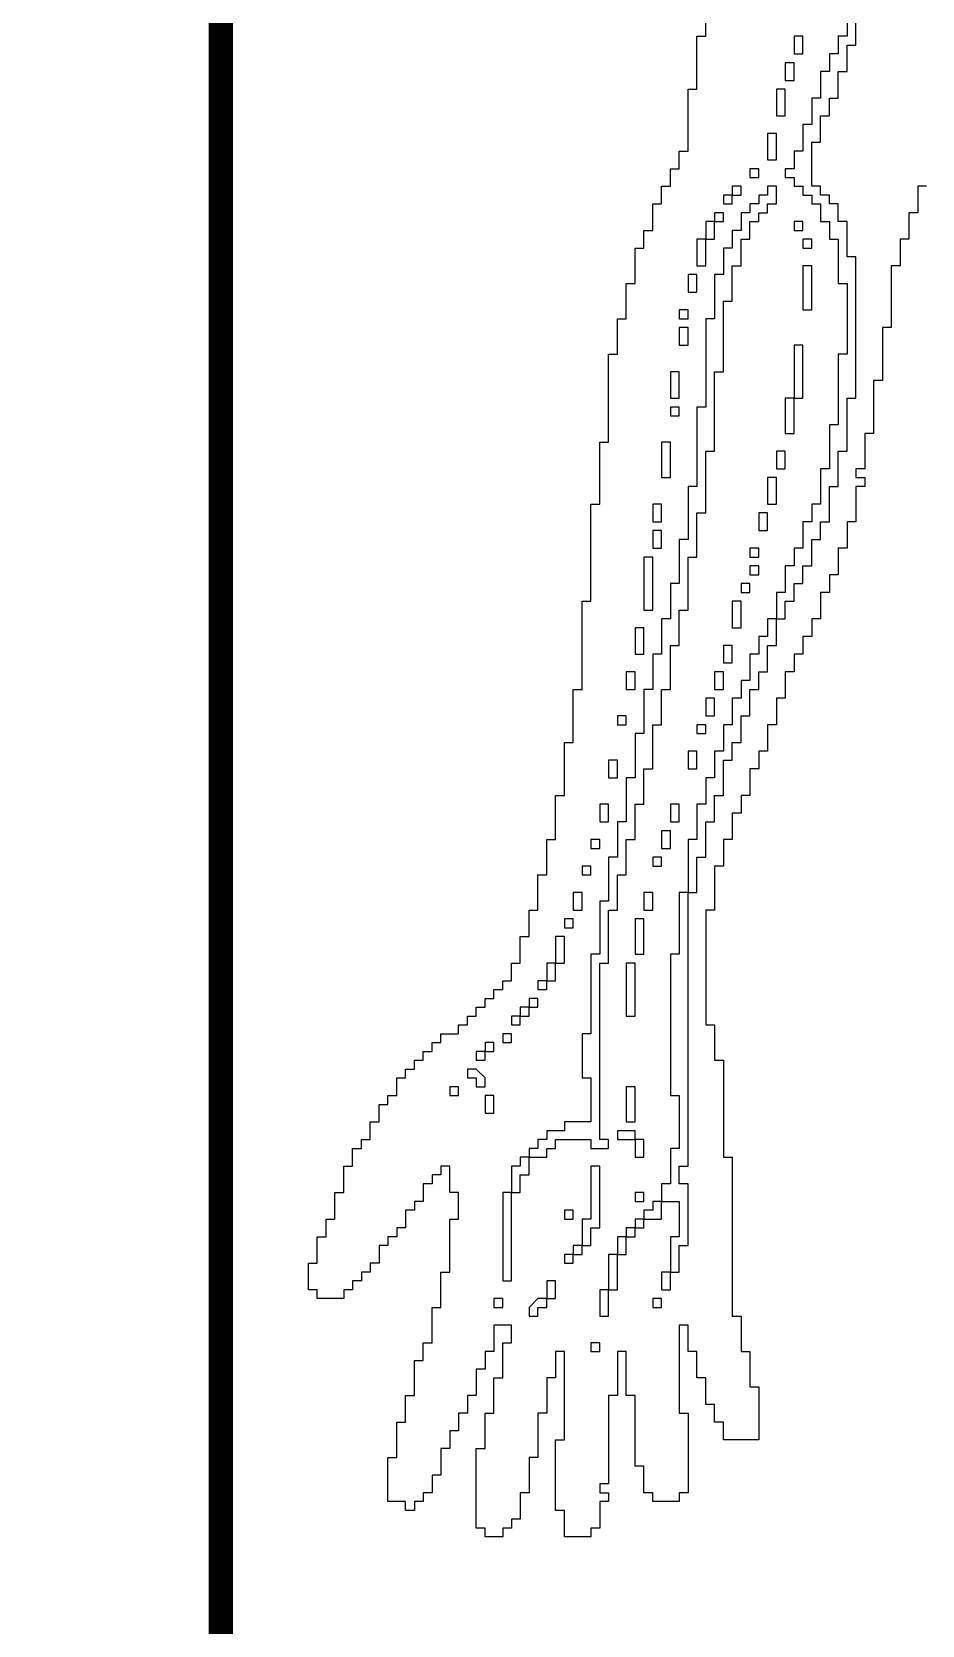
# Model space of a CAD drawing. Header units: inches. Extents: x 0.02 to 6.01, y 0.01 to 5.6.
# Drawn here: x 4.643 to 5.006, y 2.93 to 3.58 of the extents above; entities that cross this region are included whole.
import ezdxf

# ---------------------------------------------------------------- set-up
doc = ezdxf.new("R2010")
doc.units = ezdxf.units.IN
doc.header["$MEASUREMENT"] = 0
for name, color, linetype in [('Bottom Layer', 5, 'Continuous'), ('Top Layer', 1, 'Continuous'), ('Top Overlay', 2, 'Continuous')]:
    doc.layers.add(name, color=color, linetype=linetype)

msp = doc.modelspace()

# ---------------------------------------------------------------- linework, layer by layer
at = {"layer": 'Bottom Layer'}
msp.add_lwpolyline([(4.54993, 5.5954, 0.01, 0.01, -0.760418), (3.00371, 0.01993, 0.01, 0.01, 0)], format="xyseb", dxfattribs=at)
at = {"layer": 'Top Layer'}
msp.add_lwpolyline([(4.54809, 5.5936, 0.01, 0.01, -0.760418), (3.00187, 0.01813, 0.01, 0.01, 0)], format="xyseb", dxfattribs=at)
at = {"layer": 'Top Overlay'}
for p, q in [((4.91788, 3.57859), (4.91788, 3.593)), ((4.97553, 3.58939), (4.97553, 3.57859)), ((4.97913, 3.57498), (4.97913, 3.58579)), ((4.91428, 3.55697), (4.91428, 3.57859)), ((4.91428, 3.57859), (4.91788, 3.57859)), ((4.95751, 3.57859), (4.95391, 3.57859)), ((4.95391, 3.57859), (4.95391, 3.57138)), ((4.95751, 3.57498), (4.95751, 3.57859)), ((4.97553, 3.57859), (4.97192, 3.57859)), ((4.97192, 3.57859), (4.97192, 3.57138)), ((4.95391, 3.57138), (4.95751, 3.57138)), ((4.95751, 3.57138), (4.95751, 3.57498)), ((4.97192, 3.57138), (4.96832, 3.57138)), ((4.96832, 3.57138), (4.96832, 3.56417)), ((4.97553, 3.56417), (4.97553, 3.57498)), ((4.97553, 3.57498), (4.97913, 3.57498)), ((4.95391, 3.56778), (4.95031, 3.56778)), ((4.95031, 3.56778), (4.95031, 3.56417)), ((4.95031, 3.56417), (4.95031, 3.56057)), ((4.95391, 3.56057), (4.95391, 3.56778)), ((4.96832, 3.56417), (4.96472, 3.56417)), ((4.96472, 3.56417), (4.96472, 3.55337)), ((4.97192, 3.55337), (4.97192, 3.56417)), ((4.97192, 3.56417), (4.97553, 3.56417)), ((4.95031, 3.56057), (4.95391, 3.56057)), ((4.91068, 3.53175), (4.91068, 3.55697)), ((4.91068, 3.55697), (4.91428, 3.55697)), ((4.95031, 3.55697), (4.9467, 3.55697)), ((4.9467, 3.55697), (4.9467, 3.55337)), ((4.9467, 3.55337), (4.9467, 3.54616)), ((4.95031, 3.54616), (4.95031, 3.55697)), ((4.96472, 3.55337), (4.96112, 3.55337)), ((4.96112, 3.55337), (4.96112, 3.54256)), ((4.96832, 3.54616), (4.96832, 3.55337)), ((4.96832, 3.55337), (4.97192, 3.55337)), ((4.9467, 3.54616), (4.95031, 3.54616)), ((4.96472, 3.53535), (4.96472, 3.54616)), ((4.96472, 3.54616), (4.96832, 3.54616)), ((4.9467, 3.53895), (4.9431, 3.53895)), ((4.9431, 3.53895), (4.9431, 3.52815)), ((4.9467, 3.53175), (4.9467, 3.53895)), ((4.96112, 3.54256), (4.95751, 3.54256)), ((4.95751, 3.54256), (4.95751, 3.53175)), ((4.90707, 3.52454), (4.90707, 3.53175)), ((4.90707, 3.53175), (4.91068, 3.53175)), ((4.9467, 3.52815), (4.9467, 3.53175)), ((4.95751, 3.53175), (4.95391, 3.53175)), ((4.95391, 3.53175), (4.95391, 3.52454)), ((4.96112, 3.51734), (4.96112, 3.53535)), ((4.96112, 3.53535), (4.96472, 3.53535)), ((4.9431, 3.52815), (4.9467, 3.52815)), ((4.90347, 3.51734), (4.90347, 3.52454)), ((4.90347, 3.52454), (4.90707, 3.52454)), ((4.9395, 3.52454), (4.9359, 3.52454)), ((4.9359, 3.52454), (4.9359, 3.52094)), ((4.9359, 3.52094), (4.9395, 3.52094)), ((4.9395, 3.52094), (4.9395, 3.52454)), ((4.95391, 3.52454), (4.95031, 3.52454)), ((4.95031, 3.52454), (4.95031, 3.52094)), ((4.95031, 3.52094), (4.95391, 3.52094)), ((4.95391, 3.52094), (4.95391, 3.51734)), ((4.89987, 3.51013), (4.89987, 3.51734)), ((4.89987, 3.51734), (4.90347, 3.51734)), ((4.92869, 3.51373), (4.92509, 3.51373)), ((4.92509, 3.51373), (4.92509, 3.51013)), ((4.93229, 3.51734), (4.92869, 3.51734)), ((4.92869, 3.51734), (4.92869, 3.51373)), ((4.92869, 3.51373), (4.93229, 3.51373)), ((4.92869, 3.51013), (4.92869, 3.51373)), ((4.93229, 3.51373), (4.93229, 3.51734)), ((4.9431, 3.51373), (4.9395, 3.51373)), ((4.9395, 3.51373), (4.9395, 3.51013)), ((4.9467, 3.51734), (4.9431, 3.51734)), ((4.9431, 3.51734), (4.9431, 3.51373)), ((4.9467, 3.51013), (4.9467, 3.51734)), ((4.95391, 3.51734), (4.95751, 3.51734)), ((4.95751, 3.51734), (4.95751, 3.51373)), ((4.95751, 3.51373), (4.96112, 3.51373)), ((4.96472, 3.51734), (4.96112, 3.51734)), ((4.96112, 3.51373), (4.96112, 3.51013)), ((4.96472, 3.51373), (4.96472, 3.51734)), ((4.96832, 3.51373), (4.96472, 3.51373)), ((4.96832, 3.51013), (4.96832, 3.51373)), ((5.00795, 3.51734), (5.00435, 3.51734)), ((5.00435, 3.51734), (5.00435, 3.50653)), ((4.89627, 3.49932), (4.89627, 3.51013)), ((4.89627, 3.51013), (4.89987, 3.51013)), ((4.92509, 3.50653), (4.92148, 3.50653)), ((4.92148, 3.50653), (4.92148, 3.50293)), ((4.92509, 3.51013), (4.92869, 3.51013)), ((4.92509, 3.50293), (4.92509, 3.50653)), ((4.9359, 3.50653), (4.93229, 3.50653)), ((4.93229, 3.50653), (4.93229, 3.49932)), ((4.9395, 3.51013), (4.9359, 3.51013)), ((4.9359, 3.51013), (4.9359, 3.50653)), ((4.9395, 3.50293), (4.9395, 3.50653)), ((4.9395, 3.50653), (4.9431, 3.50653)), ((4.9431, 3.50653), (4.9431, 3.51013)), ((4.9431, 3.51013), (4.9467, 3.51013)), ((4.96112, 3.51013), (4.96472, 3.51013)), ((4.96472, 3.51013), (4.96472, 3.50293)), ((4.97192, 3.51013), (4.96832, 3.51013)), ((4.97192, 3.50293), (4.97192, 3.51013)), ((5.00435, 3.50653), (5.00075, 3.50653)), ((5.00075, 3.50653), (5.00075, 3.49572)), ((4.89266, 3.49212), (4.89266, 3.49932)), ((4.89266, 3.49932), (4.89627, 3.49932)), ((4.92148, 3.50293), (4.91788, 3.50293)), ((4.91788, 3.50293), (4.91788, 3.49572)), ((4.92148, 3.50293), (4.92509, 3.50293)), ((4.92148, 3.49572), (4.92148, 3.50293)), ((4.93229, 3.49932), (4.92869, 3.49932)), ((4.92869, 3.49932), (4.92869, 3.49212)), ((4.9359, 3.49572), (4.9359, 3.50293)), ((4.9359, 3.50293), (4.9395, 3.50293)), ((4.95751, 3.50293), (4.95391, 3.50293)), ((4.95391, 3.50293), (4.95391, 3.49932)), ((4.95391, 3.49932), (4.95751, 3.49932)), ((4.95751, 3.49932), (4.95751, 3.50293)), ((4.96472, 3.50293), (4.96832, 3.50293)), ((4.96832, 3.50293), (4.96832, 3.49572)), ((4.97553, 3.50293), (4.97192, 3.50293)), ((4.97553, 3.48851), (4.97553, 3.50293)), ((4.91788, 3.49572), (4.91428, 3.49572)), ((4.91428, 3.49572), (4.91428, 3.48491)), ((4.91788, 3.49572), (4.92148, 3.49572)), ((4.91788, 3.48491), (4.91788, 3.49572)), ((4.93229, 3.48491), (4.93229, 3.49572)), ((4.93229, 3.49572), (4.9359, 3.49572)), ((4.96112, 3.49572), (4.95751, 3.49572)), ((4.95751, 3.49572), (4.95751, 3.49212)), ((4.96112, 3.49212), (4.96112, 3.49572)), ((4.96832, 3.49572), (4.97192, 3.49572)), ((4.97192, 3.49572), (4.97192, 3.47771)), ((5.00075, 3.49572), (4.99714, 3.49572)), ((4.99714, 3.49572), (4.99714, 3.48491)), ((4.88906, 3.47771), (4.88906, 3.49212)), ((4.88906, 3.49212), (4.89266, 3.49212)), ((4.92869, 3.49212), (4.92509, 3.49212)), ((4.92509, 3.49212), (4.92509, 3.48131)), ((4.95751, 3.49212), (4.96112, 3.49212)), ((4.97913, 3.48851), (4.97553, 3.48851)), ((4.97913, 3.43087), (4.97913, 3.48851)), ((4.91428, 3.48131), (4.91068, 3.48131)), ((4.91068, 3.48131), (4.91068, 3.4741)), ((4.91428, 3.48491), (4.91788, 3.48491)), ((4.91428, 3.4741), (4.91428, 3.48131)), ((4.92509, 3.48131), (4.92148, 3.48131)), ((4.92148, 3.48131), (4.92148, 3.4633)), ((4.92869, 3.4705), (4.92869, 3.48491)), ((4.92869, 3.48491), (4.93229, 3.48491)), ((4.96112, 3.48491), (4.95751, 3.48491)), ((4.95751, 3.48491), (4.95751, 3.4669)), ((4.96112, 3.4741), (4.96112, 3.48491)), ((4.99714, 3.48491), (4.99354, 3.48491)), ((4.99354, 3.48491), (4.99354, 3.45969)), ((4.88546, 3.4633), (4.88546, 3.47771)), ((4.88546, 3.47771), (4.88906, 3.47771)), ((4.91068, 3.4741), (4.91428, 3.4741)), ((4.96112, 3.4705), (4.96112, 3.4741)), ((4.97192, 3.47771), (4.97553, 3.47771)), ((4.97553, 3.47771), (4.97553, 3.44888)), ((4.91068, 3.4669), (4.90707, 3.4669)), ((4.90707, 3.4669), (4.90707, 3.4633)), ((4.91068, 3.4633), (4.91068, 3.4669)), ((4.92509, 3.44168), (4.92509, 3.4705)), ((4.92509, 3.4705), (4.92869, 3.4705)), ((4.95751, 3.4669), (4.96112, 3.4669)), ((4.96112, 3.4669), (4.96112, 3.4705)), ((4.88185, 3.44888), (4.88185, 3.4633)), ((4.88185, 3.4633), (4.88546, 3.4633)), ((4.90707, 3.4633), (4.91068, 3.4633)), ((4.91068, 3.45969), (4.90707, 3.45969)), ((4.90707, 3.45969), (4.90707, 3.45249)), ((4.91068, 3.45609), (4.91068, 3.45969)), ((4.92148, 3.4633), (4.91788, 3.4633)), ((4.91788, 3.4633), (4.91788, 3.42727)), ((4.99354, 3.45969), (4.98994, 3.45969)), ((4.98994, 3.45969), (4.98994, 3.43808)), ((4.91068, 3.45249), (4.91068, 3.45609)), ((4.87825, 3.41286), (4.87825, 3.44888)), ((4.87825, 3.44888), (4.88185, 3.44888)), ((4.90707, 3.45249), (4.91068, 3.45249)), ((4.95751, 3.45249), (4.95391, 3.45249)), ((4.95391, 3.45249), (4.95391, 3.44888)), ((4.95391, 3.44888), (4.95391, 3.43087)), ((4.95751, 3.43087), (4.95751, 3.45249)), ((4.97553, 3.44888), (4.97192, 3.44888)), ((4.97192, 3.44888), (4.97192, 3.42006)), ((4.90707, 3.44168), (4.90347, 3.44168)), ((4.90347, 3.44168), (4.90347, 3.43087)), ((4.90707, 3.43087), (4.90707, 3.44168)), ((4.92148, 3.40925), (4.92148, 3.44168)), ((4.92148, 3.44168), (4.92509, 3.44168)), ((4.98994, 3.43808), (4.98634, 3.43808)), ((4.98634, 3.43808), (4.98634, 3.41646)), ((4.90347, 3.43087), (4.90707, 3.43087)), ((4.90707, 3.42727), (4.90347, 3.42727)), ((4.90347, 3.42727), (4.90347, 3.42366)), ((4.90707, 3.42366), (4.90707, 3.42727)), ((4.91788, 3.42727), (4.91428, 3.42727)), ((4.91428, 3.42727), (4.91428, 3.39484)), ((4.95391, 3.43087), (4.95031, 3.43087)), ((4.95031, 3.43087), (4.95031, 3.41646)), ((4.95391, 3.43087), (4.95751, 3.43087)), ((4.95391, 3.41646), (4.95391, 3.43087)), ((4.97553, 3.40925), (4.97553, 3.43087)), ((4.97553, 3.43087), (4.97913, 3.43087)), ((4.90347, 3.42366), (4.90707, 3.42366)), ((4.95031, 3.41646), (4.95391, 3.41646)), ((4.97192, 3.42006), (4.96832, 3.42006)), ((4.96832, 3.42006), (4.96832, 3.40205)), ((4.98634, 3.41646), (4.98273, 3.41646)), ((4.98273, 3.41646), (4.98273, 3.40205)), ((4.87465, 3.38764), (4.87465, 3.41286)), ((4.87465, 3.41286), (4.87825, 3.41286)), ((4.90347, 3.41286), (4.89987, 3.41286)), ((4.89987, 3.41286), (4.89987, 3.39844)), ((4.90347, 3.40205), (4.90347, 3.41286)), ((4.91788, 3.38403), (4.91788, 3.40925)), ((4.91788, 3.40925), (4.92148, 3.40925)), ((4.95031, 3.40925), (4.9467, 3.40925)), ((4.9467, 3.40925), (4.9467, 3.40205)), ((4.95031, 3.40205), (4.95031, 3.40925)), ((4.97192, 3.39484), (4.97192, 3.40925)), ((4.97192, 3.40925), (4.97553, 3.40925)), ((4.90347, 3.39844), (4.90347, 3.40205)), ((4.9467, 3.40205), (4.95031, 3.40205)), ((4.96832, 3.40205), (4.96472, 3.40205)), ((4.96472, 3.40205), (4.96472, 3.38764)), ((4.98273, 3.40205), (4.97913, 3.40205)), ((4.97913, 3.40205), (4.97913, 3.39844)), ((4.89987, 3.39844), (4.90347, 3.39844)), ((4.91428, 3.39484), (4.91068, 3.39484)), ((4.91068, 3.39484), (4.91068, 3.37322)), ((4.9467, 3.39844), (4.9431, 3.39844)), ((4.9431, 3.39844), (4.9431, 3.39484)), ((4.9431, 3.39484), (4.9431, 3.38764)), ((4.9467, 3.38764), (4.9467, 3.39844)), ((4.96832, 3.38043), (4.96832, 3.39484)), ((4.96832, 3.39484), (4.97192, 3.39484)), ((4.97913, 3.39844), (4.98273, 3.39844)), ((4.98273, 3.39484), (4.97913, 3.39484)), ((4.97913, 3.39484), (4.97913, 3.38043)), ((4.98273, 3.39844), (4.98273, 3.39484)), ((4.87105, 3.34801), (4.87105, 3.38764)), ((4.87105, 3.38764), (4.87465, 3.38764)), ((4.89987, 3.38764), (4.89627, 3.38764)), ((4.89627, 3.38764), (4.89627, 3.38043)), ((4.89987, 3.38403), (4.89987, 3.38764)), ((4.89987, 3.38043), (4.89987, 3.38403)), ((4.91428, 3.36602), (4.91428, 3.38403)), ((4.91428, 3.38403), (4.91788, 3.38403)), ((4.9431, 3.38403), (4.9395, 3.38403)), ((4.9395, 3.38403), (4.9395, 3.38043)), ((4.9431, 3.38764), (4.9467, 3.38764)), ((4.9431, 3.37683), (4.9431, 3.38403)), ((4.96472, 3.38764), (4.96112, 3.38764)), ((4.96112, 3.38764), (4.96112, 3.38043)), ((4.89627, 3.38043), (4.89987, 3.38043)), ((4.89987, 3.37683), (4.89627, 3.37683)), ((4.89627, 3.37683), (4.89627, 3.36962)), ((4.89987, 3.37322), (4.89987, 3.37683)), ((4.9395, 3.38043), (4.9395, 3.37683)), ((4.9395, 3.37683), (4.9431, 3.37683)), ((4.96112, 3.38043), (4.95751, 3.38043)), ((4.95751, 3.38043), (4.95751, 3.36962)), ((4.96472, 3.37322), (4.96472, 3.38043)), ((4.96472, 3.38043), (4.96832, 3.38043)), ((4.97913, 3.38043), (4.97553, 3.38043)), ((4.97553, 3.38043), (4.97553, 3.36962)), ((4.89627, 3.36962), (4.89987, 3.36962)), ((4.89987, 3.36962), (4.89987, 3.37322)), ((4.91068, 3.37322), (4.90707, 3.37322)), ((4.90707, 3.37322), (4.90707, 3.35521)), ((4.9395, 3.36962), (4.9359, 3.36962)), ((4.9359, 3.36962), (4.9359, 3.36602)), ((4.9395, 3.36602), (4.9395, 3.36962)), ((4.95751, 3.36962), (4.95391, 3.36962)), ((4.95391, 3.36962), (4.95391, 3.36242)), ((4.96112, 3.36242), (4.96112, 3.37322)), ((4.96112, 3.37322), (4.96472, 3.37322)), ((4.97553, 3.36962), (4.97192, 3.36962)), ((4.97192, 3.36962), (4.97192, 3.35881)), ((4.89627, 3.36602), (4.89266, 3.36602)), ((4.89266, 3.36602), (4.89266, 3.36242)), ((4.89266, 3.36242), (4.89266, 3.35881)), ((4.89627, 3.3444), (4.89627, 3.36602)), ((4.91068, 3.3444), (4.91068, 3.36602)), ((4.91068, 3.36602), (4.91428, 3.36602)), ((4.9359, 3.36602), (4.9395, 3.36602)), ((4.9395, 3.36242), (4.9359, 3.36242)), ((4.9359, 3.36242), (4.9359, 3.35881)), ((4.9395, 3.35881), (4.9395, 3.36242)), ((4.95391, 3.36242), (4.95031, 3.36242)), ((4.95031, 3.36242), (4.95031, 3.35161)), ((4.95751, 3.35521), (4.95751, 3.36242)), ((4.95751, 3.36242), (4.96112, 3.36242)), ((4.89266, 3.35881), (4.89266, 3.3444)), ((4.9359, 3.35881), (4.9395, 3.35881)), ((4.97192, 3.35881), (4.96832, 3.35881)), ((4.96832, 3.35881), (4.96832, 3.35161)), ((4.90707, 3.35521), (4.90347, 3.35521)), ((4.90347, 3.35521), (4.90347, 3.3408)), ((4.9359, 3.35521), (4.93229, 3.35521)), ((4.93229, 3.35521), (4.93229, 3.35161)), ((4.93229, 3.35161), (4.9359, 3.35161)), ((4.9359, 3.35161), (4.9359, 3.35521)), ((4.95031, 3.35161), (4.9467, 3.35161)), ((4.9467, 3.35161), (4.9467, 3.3408)), ((4.95391, 3.34801), (4.95391, 3.35521)), ((4.95391, 3.35521), (4.95751, 3.35521)), ((4.96832, 3.35161), (4.96472, 3.35161)), ((4.96472, 3.35161), (4.96472, 3.3408)), ((4.86744, 3.31198), (4.86744, 3.34801)), ((4.86744, 3.34801), (4.87105, 3.34801)), ((4.89266, 3.3444), (4.89627, 3.3444)), ((4.90707, 3.32999), (4.90707, 3.3444)), ((4.90707, 3.3444), (4.91068, 3.3444)), ((4.93229, 3.34801), (4.92869, 3.34801)), ((4.92869, 3.34801), (4.92869, 3.3372)), ((4.93229, 3.3408), (4.93229, 3.34801)), ((4.95031, 3.3408), (4.95031, 3.34801)), ((4.95031, 3.34801), (4.95391, 3.34801)), ((4.89266, 3.3372), (4.88906, 3.3372)), ((4.88906, 3.3372), (4.88906, 3.33359)), ((4.89266, 3.32639), (4.89266, 3.3372)), ((4.90347, 3.3408), (4.89987, 3.3408)), ((4.89987, 3.3408), (4.89987, 3.32639)), ((4.92869, 3.3372), (4.93229, 3.3372)), ((4.93229, 3.3372), (4.93229, 3.3408)), ((4.9467, 3.3408), (4.9431, 3.3408)), ((4.9431, 3.3408), (4.9431, 3.33359)), ((4.9467, 3.3408), (4.95031, 3.3408)), ((4.9467, 3.32999), (4.9467, 3.3408)), ((4.96472, 3.3408), (4.96112, 3.3408)), ((4.96112, 3.3408), (4.96112, 3.33359)), ((4.88906, 3.33359), (4.88906, 3.32999)), ((4.88906, 3.32999), (4.88906, 3.32639)), ((4.90347, 3.31198), (4.90347, 3.32999)), ((4.90347, 3.32999), (4.90707, 3.32999)), ((4.92869, 3.32999), (4.92509, 3.32999)), ((4.92509, 3.32999), (4.92509, 3.32279)), ((4.92869, 3.32279), (4.92869, 3.32999)), ((4.9431, 3.33359), (4.9395, 3.33359)), ((4.9395, 3.33359), (4.9395, 3.32639)), ((4.9431, 3.31918), (4.9431, 3.32999)), ((4.9431, 3.32999), (4.9467, 3.32999)), ((4.96112, 3.33359), (4.95751, 3.33359)), ((4.95751, 3.33359), (4.95751, 3.32639)), ((4.88906, 3.32639), (4.89266, 3.32639)), ((4.89987, 3.32639), (4.89627, 3.32639)), ((4.89627, 3.32639), (4.89627, 3.31198)), ((4.9395, 3.32639), (4.9359, 3.32639)), ((4.9359, 3.32639), (4.9359, 3.31558)), ((4.95751, 3.32639), (4.95391, 3.32639)), ((4.95391, 3.32639), (4.95391, 3.31918)), ((4.88906, 3.31918), (4.88546, 3.31918)), ((4.88546, 3.31918), (4.88546, 3.31198)), ((4.88906, 3.31198), (4.88906, 3.31918)), ((4.92509, 3.31918), (4.92148, 3.31918)), ((4.92148, 3.31918), (4.92148, 3.31198)), ((4.92509, 3.32279), (4.92869, 3.32279)), ((4.92509, 3.31558), (4.92509, 3.31918)), ((4.9395, 3.31198), (4.9395, 3.31918)), ((4.9395, 3.31918), (4.9431, 3.31918)), ((4.95391, 3.31918), (4.95031, 3.31918)), ((4.95031, 3.31918), (4.95031, 3.30837)), ((4.86384, 3.29036), (4.86384, 3.31198)), ((4.86384, 3.31198), (4.86744, 3.31198)), ((4.88546, 3.31198), (4.88906, 3.31198)), ((4.89627, 3.31198), (4.89266, 3.31198)), ((4.89266, 3.31198), (4.89266, 3.29396)), ((4.89987, 3.29757), (4.89987, 3.31198)), ((4.89987, 3.31198), (4.90347, 3.31198)), ((4.92148, 3.31198), (4.92509, 3.31198)), ((4.92509, 3.31198), (4.92509, 3.31558)), ((4.9359, 3.31558), (4.93229, 3.31558)), ((4.93229, 3.31558), (4.93229, 3.30837)), ((4.9359, 3.30117), (4.9359, 3.31198)), ((4.9359, 3.31198), (4.9395, 3.31198)), ((4.92148, 3.30837), (4.91788, 3.30837)), ((4.91788, 3.30837), (4.91788, 3.30477)), ((4.91788, 3.30477), (4.91788, 3.30117)), ((4.92148, 3.30117), (4.92148, 3.30837)), ((4.93229, 3.30837), (4.92869, 3.30837)), ((4.92869, 3.30837), (4.92869, 3.29757)), ((4.95031, 3.30837), (4.9467, 3.30837)), ((4.9467, 3.30837), (4.9467, 3.29757)), ((4.88546, 3.30117), (4.88185, 3.30117)), ((4.88185, 3.30117), (4.88185, 3.29757)), ((4.88185, 3.29757), (4.88546, 3.29757)), ((4.88546, 3.29757), (4.88546, 3.30117)), ((4.89627, 3.28676), (4.89627, 3.29757)), ((4.89627, 3.29757), (4.89987, 3.29757)), ((4.91788, 3.29757), (4.91428, 3.29757)), ((4.91428, 3.29757), (4.91428, 3.29396)), ((4.91788, 3.30117), (4.92148, 3.30117)), ((4.91788, 3.29396), (4.91788, 3.29757)), ((4.92869, 3.29757), (4.92509, 3.29757)), ((4.92509, 3.29757), (4.92509, 3.28676)), ((4.93229, 3.29036), (4.93229, 3.30117)), ((4.93229, 3.30117), (4.9359, 3.30117)), ((4.9467, 3.29757), (4.9431, 3.29757)), ((4.9431, 3.29757), (4.9431, 3.28676)), ((4.89266, 3.29396), (4.88906, 3.29396)), ((4.88906, 3.29396), (4.88906, 3.27595)), ((4.91428, 3.29396), (4.91788, 3.29396)), ((4.86024, 3.26874), (4.86024, 3.29036)), ((4.86024, 3.29036), (4.86384, 3.29036)), ((4.89627, 3.28315), (4.89627, 3.28676)), ((4.91428, 3.28676), (4.91068, 3.28676)), ((4.91068, 3.28676), (4.91068, 3.28315)), ((4.91428, 3.27955), (4.91428, 3.28676)), ((4.92509, 3.28676), (4.92148, 3.28676)), ((4.92148, 3.28676), (4.92148, 3.27595)), ((4.92869, 3.28315), (4.92869, 3.29036)), ((4.92869, 3.29036), (4.93229, 3.29036)), ((4.9431, 3.28676), (4.9395, 3.28676)), ((4.9395, 3.28676), (4.9395, 3.27955)), ((4.88185, 3.28315), (4.87825, 3.28315)), ((4.87825, 3.28315), (4.87825, 3.27595)), ((4.88185, 3.27595), (4.88185, 3.28315)), ((4.89266, 3.26514), (4.89266, 3.27955)), ((4.89266, 3.27955), (4.89627, 3.27955)), ((4.89627, 3.27955), (4.89627, 3.28315)), ((4.91068, 3.28315), (4.91068, 3.27955)), ((4.91068, 3.27955), (4.91428, 3.27955)), ((4.92509, 3.26874), (4.92509, 3.28315)), ((4.92509, 3.28315), (4.92869, 3.28315)), ((4.9395, 3.27955), (4.9359, 3.27955)), ((4.9359, 3.27955), (4.9359, 3.26874)), ((4.87825, 3.27595), (4.88185, 3.27595)), ((4.88906, 3.27595), (4.88546, 3.27595)), ((4.88546, 3.27595), (4.88546, 3.25793)), ((4.92148, 3.27595), (4.91788, 3.27595)), ((4.91788, 3.27595), (4.91788, 3.26514)), ((4.85663, 3.25073), (4.85663, 3.26874)), ((4.85663, 3.26874), (4.86024, 3.26874)), ((4.87825, 3.26514), (4.87465, 3.26514)), ((4.87465, 3.26514), (4.87465, 3.25793)), ((4.87825, 3.25793), (4.87825, 3.26514)), ((4.88906, 3.25073), (4.88906, 3.26514)), ((4.88906, 3.26514), (4.89266, 3.26514)), ((4.90707, 3.26514), (4.90347, 3.26514)), ((4.90347, 3.26514), (4.90347, 3.25793)), ((4.90707, 3.25793), (4.90707, 3.26514)), ((4.91788, 3.26514), (4.91428, 3.26514)), ((4.91428, 3.26514), (4.91428, 3.25073)), ((4.92148, 3.25793), (4.92148, 3.26874)), ((4.92148, 3.26874), (4.92509, 3.26874)), ((4.9359, 3.26874), (4.93229, 3.26874)), ((4.93229, 3.26874), (4.93229, 3.26154)), ((4.93229, 3.26154), (4.92869, 3.26154)), ((4.92869, 3.26154), (4.92869, 3.25073)), ((4.87465, 3.25793), (4.87825, 3.25793)), ((4.88546, 3.25793), (4.88185, 3.25793)), ((4.88185, 3.25793), (4.88185, 3.24352)), ((4.90347, 3.25433), (4.89987, 3.25433)), ((4.89987, 3.25433), (4.89987, 3.24713)), ((4.90347, 3.25793), (4.90707, 3.25793)), ((4.90347, 3.25073), (4.90347, 3.25433)), ((4.91788, 3.24352), (4.91788, 3.25793)), ((4.91788, 3.25793), (4.92148, 3.25793)), ((4.85303, 3.23632), (4.85303, 3.25073)), ((4.85303, 3.25073), (4.85663, 3.25073)), ((4.87465, 3.25073), (4.87105, 3.25073)), ((4.87105, 3.25073), (4.87105, 3.24713)), ((4.87105, 3.24713), (4.87465, 3.24713)), ((4.87465, 3.24713), (4.87465, 3.25073)), ((4.88546, 3.23632), (4.88546, 3.25073)), ((4.88546, 3.25073), (4.88906, 3.25073)), ((4.89987, 3.24713), (4.90347, 3.24713)), ((4.90347, 3.24713), (4.90347, 3.25073)), ((4.91428, 3.25073), (4.91068, 3.25073)), ((4.91068, 3.25073), (4.91068, 3.22911)), ((4.92869, 3.25073), (4.92509, 3.25073)), ((4.92509, 3.25073), (4.92509, 3.23992)), ((4.87105, 3.23992), (4.86744, 3.23992)), ((4.86744, 3.23992), (4.86744, 3.23632)), ((4.87105, 3.23632), (4.87105, 3.23992)), ((4.88185, 3.24352), (4.87825, 3.24352)), ((4.87825, 3.24352), (4.87825, 3.22551)), ((4.89987, 3.24352), (4.89627, 3.24352)), ((4.89627, 3.24352), (4.89627, 3.23992)), ((4.89627, 3.23992), (4.89987, 3.23992)), ((4.89987, 3.23992), (4.89987, 3.24352)), ((4.91428, 3.22911), (4.91428, 3.24352)), ((4.91428, 3.24352), (4.91788, 3.24352)), ((4.92509, 3.23992), (4.92148, 3.23992)), ((4.92148, 3.23992), (4.92148, 3.22191)), ((4.84943, 3.22191), (4.84943, 3.23632)), ((4.84943, 3.23632), (4.85303, 3.23632)), ((4.86744, 3.23632), (4.87105, 3.23632)), ((4.88185, 3.22191), (4.88185, 3.23632)), ((4.88185, 3.23632), (4.88546, 3.23632)), ((4.86744, 3.22911), (4.86384, 3.22911)), ((4.86384, 3.22911), (4.86384, 3.22551)), ((4.86744, 3.22191), (4.86744, 3.22911)), ((4.89627, 3.22911), (4.89266, 3.22911)), ((4.89266, 3.22911), (4.89266, 3.22551)), ((4.89627, 3.22191), (4.89627, 3.22911)), ((4.91068, 3.22911), (4.90707, 3.22911)), ((4.90707, 3.22911), (4.90707, 3.20389)), ((4.91068, 3.22911), (4.91428, 3.22911)), ((4.91068, 3.11743), (4.91068, 3.22911)), ((4.84583, 3.2111), (4.84583, 3.22191)), ((4.84583, 3.22191), (4.84943, 3.22191)), ((4.86384, 3.22551), (4.86384, 3.22191)), ((4.86384, 3.22191), (4.86744, 3.22191)), ((4.87825, 3.22551), (4.87465, 3.22551)), ((4.87465, 3.22551), (4.87465, 3.20389)), ((4.87825, 3.20029), (4.87825, 3.22191)), ((4.87825, 3.22191), (4.88185, 3.22191)), ((4.89266, 3.22551), (4.89266, 3.22191)), ((4.89266, 3.22191), (4.89627, 3.22191)), ((4.92148, 3.22191), (4.91788, 3.22191)), ((4.91788, 3.22191), (4.91788, 3.17507)), ((4.86384, 3.2183), (4.86024, 3.2183)), ((4.86024, 3.2183), (4.86024, 3.2147)), ((4.86024, 3.2147), (4.86384, 3.2147)), ((4.86384, 3.2147), (4.86384, 3.2183)), ((4.89266, 3.2183), (4.88906, 3.2183)), ((4.88906, 3.2183), (4.88906, 3.20389)), ((4.89266, 3.20389), (4.89266, 3.2183)), ((4.84222, 3.20029), (4.84222, 3.2111)), ((4.84222, 3.2111), (4.84583, 3.2111)), ((4.86024, 3.2111), (4.85663, 3.2111)), ((4.85663, 3.2111), (4.85663, 3.2075)), ((4.85663, 3.2075), (4.85663, 3.20389)), ((4.86024, 3.20029), (4.86024, 3.2111)), ((4.83862, 3.19308), (4.83862, 3.20029)), ((4.83862, 3.20029), (4.84222, 3.20029)), ((4.85663, 3.20029), (4.85303, 3.20029)), ((4.85303, 3.20029), (4.85303, 3.19308)), ((4.85663, 3.20389), (4.85663, 3.20029)), ((4.85663, 3.20029), (4.86024, 3.20029)), ((4.85663, 3.19308), (4.85663, 3.20029)), ((4.87465, 3.20389), (4.87105, 3.20389)), ((4.87105, 3.20389), (4.87105, 3.17147)), ((4.87465, 3.12823), (4.87465, 3.20029)), ((4.87465, 3.20029), (4.87825, 3.20029)), ((4.88906, 3.20029), (4.88546, 3.20029)), ((4.88546, 3.20029), (4.88546, 3.17867)), ((4.88906, 3.20389), (4.89266, 3.20389)), ((4.88906, 3.19308), (4.88906, 3.20029)), ((4.90707, 3.20389), (4.90347, 3.20389)), ((4.90347, 3.20389), (4.90347, 3.14625)), ((4.83502, 3.18948), (4.83502, 3.19308)), ((4.83502, 3.19308), (4.83862, 3.19308)), ((4.85303, 3.19308), (4.84943, 3.19308)), ((4.84943, 3.19308), (4.84943, 3.18948)), ((4.85303, 3.19308), (4.85663, 3.19308)), ((4.85303, 3.18948), (4.85303, 3.19308)), ((4.88906, 3.18948), (4.88906, 3.19308)), ((4.83141, 3.18588), (4.83141, 3.18948)), ((4.83141, 3.18948), (4.83502, 3.18948)), ((4.84943, 3.18948), (4.85303, 3.18948)), ((4.88906, 3.17867), (4.88906, 3.18948)), ((4.82421, 3.17867), (4.82421, 3.18228)), ((4.82421, 3.18228), (4.82781, 3.18228)), ((4.82781, 3.18228), (4.82781, 3.18588)), ((4.82781, 3.18588), (4.83141, 3.18588)), ((4.84583, 3.18228), (4.84222, 3.18228)), ((4.84222, 3.18228), (4.84222, 3.17867)), ((4.84943, 3.18588), (4.84583, 3.18588)), ((4.84583, 3.18588), (4.84583, 3.18228)), ((4.84583, 3.18228), (4.84943, 3.18228)), ((4.84583, 3.17867), (4.84583, 3.18228)), ((4.84943, 3.18228), (4.84943, 3.18588)), ((4.817, 3.17147), (4.817, 3.17507)), ((4.817, 3.17507), (4.82061, 3.17507)), ((4.82061, 3.17507), (4.82061, 3.17867)), ((4.82061, 3.17867), (4.82421, 3.17867)), ((4.84222, 3.17867), (4.83862, 3.17867)), ((4.83862, 3.17867), (4.83862, 3.17507)), ((4.83862, 3.17507), (4.84222, 3.17507)), ((4.84222, 3.17867), (4.84583, 3.17867)), ((4.84222, 3.17507), (4.84222, 3.17867)), ((4.88546, 3.17867), (4.88906, 3.17867)), ((4.91788, 3.17507), (4.92148, 3.17507)), ((4.92148, 3.17507), (4.92148, 3.16066)), ((4.8062, 3.16426), (4.8062, 3.16786)), ((4.8062, 3.16786), (4.8098, 3.16786)), ((4.8098, 3.16786), (4.8098, 3.17147)), ((4.8098, 3.17147), (4.817, 3.17147)), ((4.83141, 3.16786), (4.82781, 3.16786)), ((4.82781, 3.16786), (4.82781, 3.16426)), ((4.83141, 3.16426), (4.83141, 3.16786)), ((4.83862, 3.17147), (4.83502, 3.17147)), ((4.83502, 3.17147), (4.83502, 3.16786)), ((4.83502, 3.16786), (4.83862, 3.16786)), ((4.83862, 3.16786), (4.83862, 3.17147)), ((4.87105, 3.17147), (4.86744, 3.17147)), ((4.86744, 3.17147), (4.86744, 3.15345)), ((4.79899, 3.15706), (4.79899, 3.16066)), ((4.79899, 3.16066), (4.80259, 3.16066)), ((4.80259, 3.16066), (4.80259, 3.16426)), ((4.80259, 3.16426), (4.8062, 3.16426)), ((4.82781, 3.16426), (4.82421, 3.16426)), ((4.82421, 3.16426), (4.82421, 3.16066)), ((4.82421, 3.16066), (4.82781, 3.16066)), ((4.82781, 3.16426), (4.83141, 3.16426)), ((4.82781, 3.16066), (4.82781, 3.16426)), ((4.92148, 3.16066), (4.92509, 3.16066)), ((4.92509, 3.16066), (4.92509, 3.12103)), ((4.79539, 3.15345), (4.79539, 3.15706)), ((4.79539, 3.15706), (4.79899, 3.15706)), ((4.82421, 3.15706), (4.82061, 3.15706)), ((4.82061, 3.15706), (4.82061, 3.15345)), ((4.82781, 3.15345), (4.82421, 3.15706)), ((4.79178, 3.14625), (4.79178, 3.15345)), ((4.79178, 3.15345), (4.79539, 3.15345)), ((4.817, 3.14985), (4.8134, 3.14985)), ((4.8134, 3.14985), (4.8134, 3.14625)), ((4.817, 3.14625), (4.817, 3.14985)), ((4.82061, 3.15345), (4.82421, 3.15345)), ((4.82421, 3.15345), (4.82421, 3.14985)), ((4.82421, 3.14985), (4.82781, 3.14985)), ((4.82781, 3.14985), (4.82781, 3.15345)), ((4.86744, 3.15345), (4.87105, 3.15345)), ((4.87105, 3.15345), (4.87105, 3.13544)), ((4.88906, 3.14985), (4.88546, 3.14985)), ((4.88546, 3.14985), (4.88546, 3.14625)), ((4.88906, 3.13544), (4.88906, 3.14985)), ((4.78458, 3.13544), (4.78458, 3.14264)), ((4.78458, 3.14264), (4.78818, 3.14264)), ((4.78818, 3.14264), (4.78818, 3.14625)), ((4.78818, 3.14625), (4.79178, 3.14625)), ((4.8134, 3.14625), (4.817, 3.14625)), ((4.83141, 3.14625), (4.82781, 3.14625)), ((4.82781, 3.14625), (4.82781, 3.14264)), ((4.82781, 3.14264), (4.82781, 3.13904)), ((4.83141, 3.13904), (4.83141, 3.14625)), ((4.88546, 3.14625), (4.88546, 3.14264)), ((4.88546, 3.14264), (4.88546, 3.13544)), ((4.90347, 3.14625), (4.90707, 3.14625)), ((4.90707, 3.14625), (4.90707, 3.12463)), ((4.78098, 3.12823), (4.78098, 3.13544)), ((4.78098, 3.13544), (4.78458, 3.13544)), ((4.82781, 3.13904), (4.83141, 3.13904)), ((4.87105, 3.13544), (4.86024, 3.13544)), ((4.86024, 3.13544), (4.86024, 3.13184)), ((4.88546, 3.13544), (4.88906, 3.13544)), ((4.77737, 3.12463), (4.77737, 3.12823)), ((4.77737, 3.12823), (4.78098, 3.12823)), ((4.85303, 3.12823), (4.84943, 3.12823)), ((4.84943, 3.12823), (4.84943, 3.12463)), ((4.86024, 3.13184), (4.85303, 3.13184)), ((4.85303, 3.13184), (4.85303, 3.12823)), ((4.85663, 3.12463), (4.85663, 3.12823)), ((4.85663, 3.12823), (4.87105, 3.12823)), ((4.87105, 3.12823), (4.87105, 3.12463)), ((4.87825, 3.12823), (4.87465, 3.12823)), ((4.87825, 3.12463), (4.87825, 3.12823)), ((4.88906, 3.13184), (4.88185, 3.13184)), ((4.88185, 3.13184), (4.88185, 3.12823)), ((4.88185, 3.12823), (4.88906, 3.12823)), ((4.88906, 3.12823), (4.88906, 3.13184)), ((4.88906, 3.12823), (4.88906, 3.12103)), ((4.89266, 3.12823), (4.88906, 3.12823)), ((4.89266, 3.12103), (4.89266, 3.12823)), ((4.77377, 3.11743), (4.77377, 3.12463)), ((4.77377, 3.12463), (4.77737, 3.12463)), ((4.84943, 3.12463), (4.84583, 3.12463)), ((4.84583, 3.12463), (4.84583, 3.12103)), ((4.85303, 3.12103), (4.85303, 3.12463)), ((4.85303, 3.12463), (4.85663, 3.12463)), ((4.87105, 3.12463), (4.87825, 3.12463)), ((4.90707, 3.12463), (4.90347, 3.12463)), ((4.90347, 3.12463), (4.90347, 3.11022)), ((4.77017, 3.10662), (4.77017, 3.11743)), ((4.77017, 3.11743), (4.77377, 3.11743)), ((4.8134, 3.11743), (4.8098, 3.11743)), ((4.8098, 3.11743), (4.8098, 3.11382)), ((4.8134, 3.10662), (4.8134, 3.11743)), ((4.84222, 3.11743), (4.83862, 3.11743)), ((4.83862, 3.11743), (4.83862, 3.10662)), ((4.84583, 3.12103), (4.84222, 3.12103)), ((4.84222, 3.12103), (4.84222, 3.11743)), ((4.84583, 3.12103), (4.85303, 3.12103)), ((4.84583, 3.11382), (4.84583, 3.12103)), ((4.87465, 3.11743), (4.87105, 3.11743)), ((4.87105, 3.11743), (4.87105, 3.09581)), ((4.87465, 3.11022), (4.87465, 3.11743)), ((4.88906, 3.12103), (4.89266, 3.12103)), ((4.90707, 3.11022), (4.90707, 3.11743)), ((4.90707, 3.11743), (4.91068, 3.11743)), ((4.92509, 3.12103), (4.92869, 3.12103)), ((4.92869, 3.12103), (4.92869, 3.05618)), ((4.8062, 3.11022), (4.80259, 3.11022)), ((4.80259, 3.11022), (4.80259, 3.10301)), ((4.8098, 3.11382), (4.8062, 3.11382)), ((4.8062, 3.11382), (4.8062, 3.11022)), ((4.84222, 3.10662), (4.84222, 3.11382)), ((4.84222, 3.11382), (4.84583, 3.11382)), ((4.87465, 3.10662), (4.87465, 3.11022)), ((4.90347, 3.11022), (4.89987, 3.11022)), ((4.89987, 3.11022), (4.89987, 3.10301)), ((4.91068, 3.11022), (4.90707, 3.11022)), ((4.91068, 3.085), (4.91068, 3.11022)), ((4.76656, 3.09581), (4.76656, 3.10662)), ((4.76656, 3.10662), (4.77017, 3.10662)), ((4.80259, 3.10301), (4.79899, 3.10301)), ((4.79899, 3.10301), (4.79899, 3.09941)), ((4.817, 3.10662), (4.8134, 3.10662)), ((4.817, 3.09581), (4.817, 3.10662)), ((4.83862, 3.10662), (4.83502, 3.10662)), ((4.83502, 3.10662), (4.83502, 3.07059)), ((4.83862, 3.10662), (4.84222, 3.10662)), ((4.83862, 3.07059), (4.83862, 3.10662)), ((4.87465, 3.09221), (4.87465, 3.10662)), ((4.89266, 3.10662), (4.88906, 3.10662)), ((4.88906, 3.10662), (4.88906, 3.10301)), ((4.88906, 3.10301), (4.89266, 3.10301)), ((4.89266, 3.10301), (4.89266, 3.10662)), ((4.89987, 3.10301), (4.89627, 3.10301)), ((4.89627, 3.10301), (4.89627, 3.09941)), ((4.89987, 3.09581), (4.89987, 3.10301)), ((4.89987, 3.10301), (4.90707, 3.10301)), ((4.90707, 3.10301), (4.90707, 3.0886)), ((4.76296, 3.0886), (4.76296, 3.09581)), ((4.76296, 3.09581), (4.76656, 3.09581)), ((4.79899, 3.09941), (4.79539, 3.09941)), ((4.79539, 3.09941), (4.79539, 3.09221)), ((4.8134, 3.07419), (4.8134, 3.09581)), ((4.8134, 3.09581), (4.817, 3.09581)), ((4.86384, 3.09941), (4.86024, 3.09941)), ((4.86024, 3.09941), (4.86024, 3.09581)), ((4.86024, 3.09581), (4.86384, 3.09581)), ((4.86384, 3.09581), (4.86384, 3.09941)), ((4.87105, 3.09581), (4.86744, 3.09581)), ((4.86744, 3.09581), (4.86744, 3.085)), ((4.89266, 3.09581), (4.88906, 3.09581)), ((4.88906, 3.09581), (4.88906, 3.09221)), ((4.89627, 3.09941), (4.89266, 3.09941)), ((4.89266, 3.09941), (4.89266, 3.09581)), ((4.89266, 3.09581), (4.89987, 3.09581)), ((4.89266, 3.09221), (4.89266, 3.09581)), ((4.79539, 3.09221), (4.79178, 3.09221)), ((4.79178, 3.09221), (4.79178, 3.0886)), ((4.87105, 3.085), (4.87105, 3.09221)), ((4.87105, 3.09221), (4.87465, 3.09221)), ((4.88906, 3.09221), (4.88546, 3.09221)), ((4.88546, 3.09221), (4.88546, 3.0886)), ((4.88906, 3.09221), (4.89266, 3.09221)), ((4.88906, 3.0886), (4.88906, 3.09221)), ((4.75936, 3.07779), (4.75936, 3.0886)), ((4.75936, 3.0886), (4.76296, 3.0886)), ((4.78818, 3.085), (4.78458, 3.085)), ((4.78458, 3.085), (4.78458, 3.07779)), ((4.79178, 3.0886), (4.78818, 3.0886)), ((4.78818, 3.0886), (4.78818, 3.085)), ((4.86744, 3.085), (4.86384, 3.085)), ((4.86384, 3.085), (4.86384, 3.0814)), ((4.86744, 3.085), (4.87105, 3.085)), ((4.86744, 3.0814), (4.86744, 3.085)), ((4.88546, 3.0886), (4.88185, 3.0886)), ((4.88185, 3.0886), (4.88185, 3.0814)), ((4.88546, 3.0886), (4.88906, 3.0886)), ((4.88546, 3.0814), (4.88546, 3.0886)), ((4.90707, 3.0886), (4.90347, 3.0886)), ((4.90347, 3.0886), (4.90347, 3.07419)), ((4.90707, 3.07419), (4.90707, 3.085)), ((4.90707, 3.085), (4.91068, 3.085)), ((4.75576, 3.06699), (4.75576, 3.07779)), ((4.75576, 3.07779), (4.75936, 3.07779)), ((4.78458, 3.07779), (4.78098, 3.07779)), ((4.78098, 3.07779), (4.78098, 3.07419)), ((4.86384, 3.0814), (4.86024, 3.0814)), ((4.86024, 3.0814), (4.86024, 3.07779)), ((4.86024, 3.07779), (4.86384, 3.07779)), ((4.86384, 3.0814), (4.86744, 3.0814)), ((4.86384, 3.07779), (4.86384, 3.0814)), ((4.88185, 3.0814), (4.87825, 3.0814)), ((4.87825, 3.0814), (4.87825, 3.06699)), ((4.88185, 3.0814), (4.88546, 3.0814)), ((4.88185, 3.06699), (4.88185, 3.0814)), ((4.77737, 3.07059), (4.77377, 3.07059)), ((4.77377, 3.07059), (4.77377, 3.06699)), ((4.78098, 3.07419), (4.77737, 3.07419)), ((4.77737, 3.07419), (4.77737, 3.07059)), ((4.8098, 3.05978), (4.8098, 3.07419)), ((4.8098, 3.07419), (4.8134, 3.07419)), ((4.83502, 3.07059), (4.83862, 3.07059)), ((4.85663, 3.07059), (4.85303, 3.07059)), ((4.85303, 3.07059), (4.85303, 3.06338)), ((4.85663, 3.06338), (4.85663, 3.07059)), ((4.90347, 3.07419), (4.89987, 3.07419)), ((4.89987, 3.07419), (4.89987, 3.06699)), ((4.90347, 3.07419), (4.90707, 3.07419)), ((4.90347, 3.06699), (4.90347, 3.07419)), ((4.75936, 3.06699), (4.75576, 3.06699)), ((4.75936, 3.06338), (4.75936, 3.06699)), ((4.77017, 3.06338), (4.75936, 3.06338)), ((4.77377, 3.06699), (4.77017, 3.06699)), ((4.77017, 3.06699), (4.77017, 3.06338)), ((4.83502, 3.06338), (4.83141, 3.06338)), ((4.83141, 3.06338), (4.83141, 3.05978)), ((4.83502, 3.05978), (4.83502, 3.06338)), ((4.84943, 3.06338), (4.84583, 3.05978)), ((4.85303, 3.06338), (4.84943, 3.06338)), ((4.85303, 3.06338), (4.85663, 3.06338)), ((4.85303, 3.05978), (4.85303, 3.06338)), ((4.87825, 3.06699), (4.87465, 3.06699)), ((4.87465, 3.06699), (4.87465, 3.05618)), ((4.87825, 3.06699), (4.88185, 3.06699)), ((4.87825, 3.05618), (4.87825, 3.06699)), ((4.89987, 3.06338), (4.89627, 3.06338)), ((4.89627, 3.06338), (4.89627, 3.05978)), ((4.89987, 3.06699), (4.90347, 3.06699)), ((4.89987, 3.05978), (4.89987, 3.06338)), ((4.8062, 3.04537), (4.8062, 3.05978)), ((4.8062, 3.05978), (4.8098, 3.05978)), ((4.83141, 3.05978), (4.83502, 3.05978)), ((4.84583, 3.05978), (4.84583, 3.05618)), ((4.84943, 3.05618), (4.84943, 3.05978)), ((4.84943, 3.05978), (4.85303, 3.05978)), ((4.89627, 3.05978), (4.89987, 3.05978)), ((4.83862, 3.05257), (4.83141, 3.05257)), ((4.83141, 3.05257), (4.83141, 3.04177)), ((4.83862, 3.04537), (4.83862, 3.05257)), ((4.84583, 3.05618), (4.84943, 3.05618)), ((4.87465, 3.05618), (4.87825, 3.05618)), ((4.91068, 3.05257), (4.90707, 3.05257)), ((4.90707, 3.05257), (4.90707, 3.01655)), ((4.91068, 3.04177), (4.91068, 3.05257)), ((4.92869, 3.05618), (4.93229, 3.05618)), ((4.93229, 3.05618), (4.93229, 3.04177)), ((4.80259, 3.03816), (4.80259, 3.04537)), ((4.80259, 3.04537), (4.8062, 3.04537)), ((4.83502, 3.03096), (4.83502, 3.04537)), ((4.83502, 3.04537), (4.83862, 3.04537)), ((4.87465, 3.04537), (4.87105, 3.04537)), ((4.87105, 3.04537), (4.87105, 3.04177)), ((4.87465, 3.04177), (4.87465, 3.04537)), ((4.79899, 3.02375), (4.79899, 3.03816)), ((4.79899, 3.03816), (4.80259, 3.03816)), ((4.83141, 3.04177), (4.82781, 3.04177)), ((4.82781, 3.04177), (4.82781, 3.03456)), ((4.86024, 3.04177), (4.85663, 3.04177)), ((4.85663, 3.04177), (4.85663, 3.03096)), ((4.86024, 3.00574), (4.86024, 3.04177)), ((4.87105, 3.04177), (4.87465, 3.04177)), ((4.88546, 3.04177), (4.88185, 3.04177)), ((4.88185, 3.04177), (4.88185, 3.02375)), ((4.88546, 3.02375), (4.88546, 3.04177)), ((4.91428, 3.04177), (4.91068, 3.04177)), ((4.91428, 3.03096), (4.91428, 3.04177)), ((4.93229, 3.04177), (4.9359, 3.04177)), ((4.9359, 3.04177), (4.9359, 3.02736)), ((4.82781, 3.03456), (4.82421, 3.03456)), ((4.82421, 3.03456), (4.82421, 3.02375)), ((4.83141, 3.01655), (4.83141, 3.03096)), ((4.83141, 3.03096), (4.83502, 3.03096)), ((4.85663, 3.03096), (4.85303, 3.03096)), ((4.85303, 3.03096), (4.85303, 3.01655)), ((4.91788, 3.03096), (4.91428, 3.03096)), ((4.91788, 3.02015), (4.91788, 3.03096)), ((4.9359, 3.02736), (4.9395, 3.02736)), ((4.9395, 3.02736), (4.9395, 3.00574)), ((4.79539, 3.01294), (4.79539, 3.02375)), ((4.79539, 3.02375), (4.79899, 3.02375)), ((4.82421, 3.02375), (4.82061, 3.02375)), ((4.82061, 3.02375), (4.82061, 3.01655)), ((4.88185, 3.02375), (4.87825, 3.02375)), ((4.87825, 3.02375), (4.87825, 2.98772)), ((4.88906, 3.02375), (4.88546, 3.02375)), ((4.88906, 2.99493), (4.88906, 3.02375)), ((4.92148, 3.02015), (4.91788, 3.02015)), ((4.92148, 3.01294), (4.92148, 3.02015)), ((4.79178, 2.99853), (4.79178, 3.01294)), ((4.79178, 3.01294), (4.79539, 3.01294)), ((4.82061, 3.01655), (4.817, 3.01655)), ((4.817, 3.01655), (4.817, 3.00934)), ((4.82781, 3.00214), (4.82781, 3.01655)), ((4.82781, 3.01655), (4.83141, 3.01655)), ((4.85303, 3.01655), (4.84943, 3.01655)), ((4.84943, 3.01655), (4.84943, 2.99853)), ((4.90707, 3.01655), (4.91068, 3.01655)), ((4.91068, 3.01655), (4.91068, 2.98412)), ((4.92509, 3.01294), (4.92148, 3.01294)), ((4.92509, 3.00574), (4.92509, 3.01294)), ((4.817, 3.00934), (4.8134, 3.00934)), ((4.8134, 3.00934), (4.8134, 3.00214)), ((4.85663, 2.97692), (4.85663, 3.00574)), ((4.85663, 3.00574), (4.86024, 3.00574)), ((4.9395, 3.00574), (4.92509, 3.00574)), ((4.78818, 2.98052), (4.78818, 2.99853)), ((4.78818, 2.99853), (4.79178, 2.99853)), ((4.8134, 3.00214), (4.8098, 3.00214)), ((4.8098, 3.00214), (4.8098, 2.99133)), ((4.82421, 2.96971), (4.82421, 3.00214)), ((4.82421, 3.00214), (4.82781, 3.00214)), ((4.84943, 2.99853), (4.84583, 2.99853)), ((4.84583, 2.99853), (4.84583, 2.98412)), ((4.89266, 2.99493), (4.88906, 2.99493)), ((4.89266, 2.98412), (4.89266, 2.99493)), ((4.8098, 2.99133), (4.8062, 2.99133)), ((4.8062, 2.99133), (4.8062, 2.98412)), ((4.87825, 2.98772), (4.87465, 2.98772)), ((4.87465, 2.98772), (4.87465, 2.98412)), ((4.79539, 2.98052), (4.78818, 2.98052)), ((4.79539, 2.97692), (4.79539, 2.98052)), ((4.80259, 2.98052), (4.79899, 2.98052)), ((4.79899, 2.98052), (4.79899, 2.97692)), ((4.8062, 2.98412), (4.80259, 2.98412)), ((4.80259, 2.98412), (4.80259, 2.98052)), ((4.84583, 2.98412), (4.84222, 2.98412)), ((4.84222, 2.98412), (4.84222, 2.97331)), ((4.87465, 2.98412), (4.87825, 2.98412)), ((4.87825, 2.98052), (4.87465, 2.98052)), ((4.87465, 2.98052), (4.87465, 2.96971)), ((4.87825, 2.98412), (4.87825, 2.98052)), ((4.89627, 2.98412), (4.89266, 2.98412)), ((4.89627, 2.98052), (4.89627, 2.98412)), ((4.90707, 2.98052), (4.89627, 2.98052)), ((4.91068, 2.98412), (4.90707, 2.98412)), ((4.90707, 2.98412), (4.90707, 2.98052)), ((4.79899, 2.97692), (4.79539, 2.97692)), ((4.84222, 2.97331), (4.83862, 2.97331)), ((4.83862, 2.97331), (4.83862, 2.96971)), ((4.86024, 2.97692), (4.85663, 2.97692)), ((4.86024, 2.96611), (4.86024, 2.97692)), ((4.82781, 2.96971), (4.82421, 2.96971)), ((4.82781, 2.96611), (4.82781, 2.96971)), ((4.83502, 2.96611), (4.82781, 2.96611)), ((4.83862, 2.96971), (4.83502, 2.96971)), ((4.83502, 2.96971), (4.83502, 2.96611)), ((4.87105, 2.96611), (4.86024, 2.96611)), ((4.87465, 2.96971), (4.87105, 2.96971)), ((4.87105, 2.96971), (4.87105, 2.96611))]:
    msp.add_line(p, q, dxfattribs=at)
msp.add_lwpolyline([(4.72, 4.285, 0.01, 0.01, 0), (4.72, 2.05, 0.01, 0.01, 0)], format="xyseb", dxfattribs=at)

doc.saveas('drawing.dxf')
